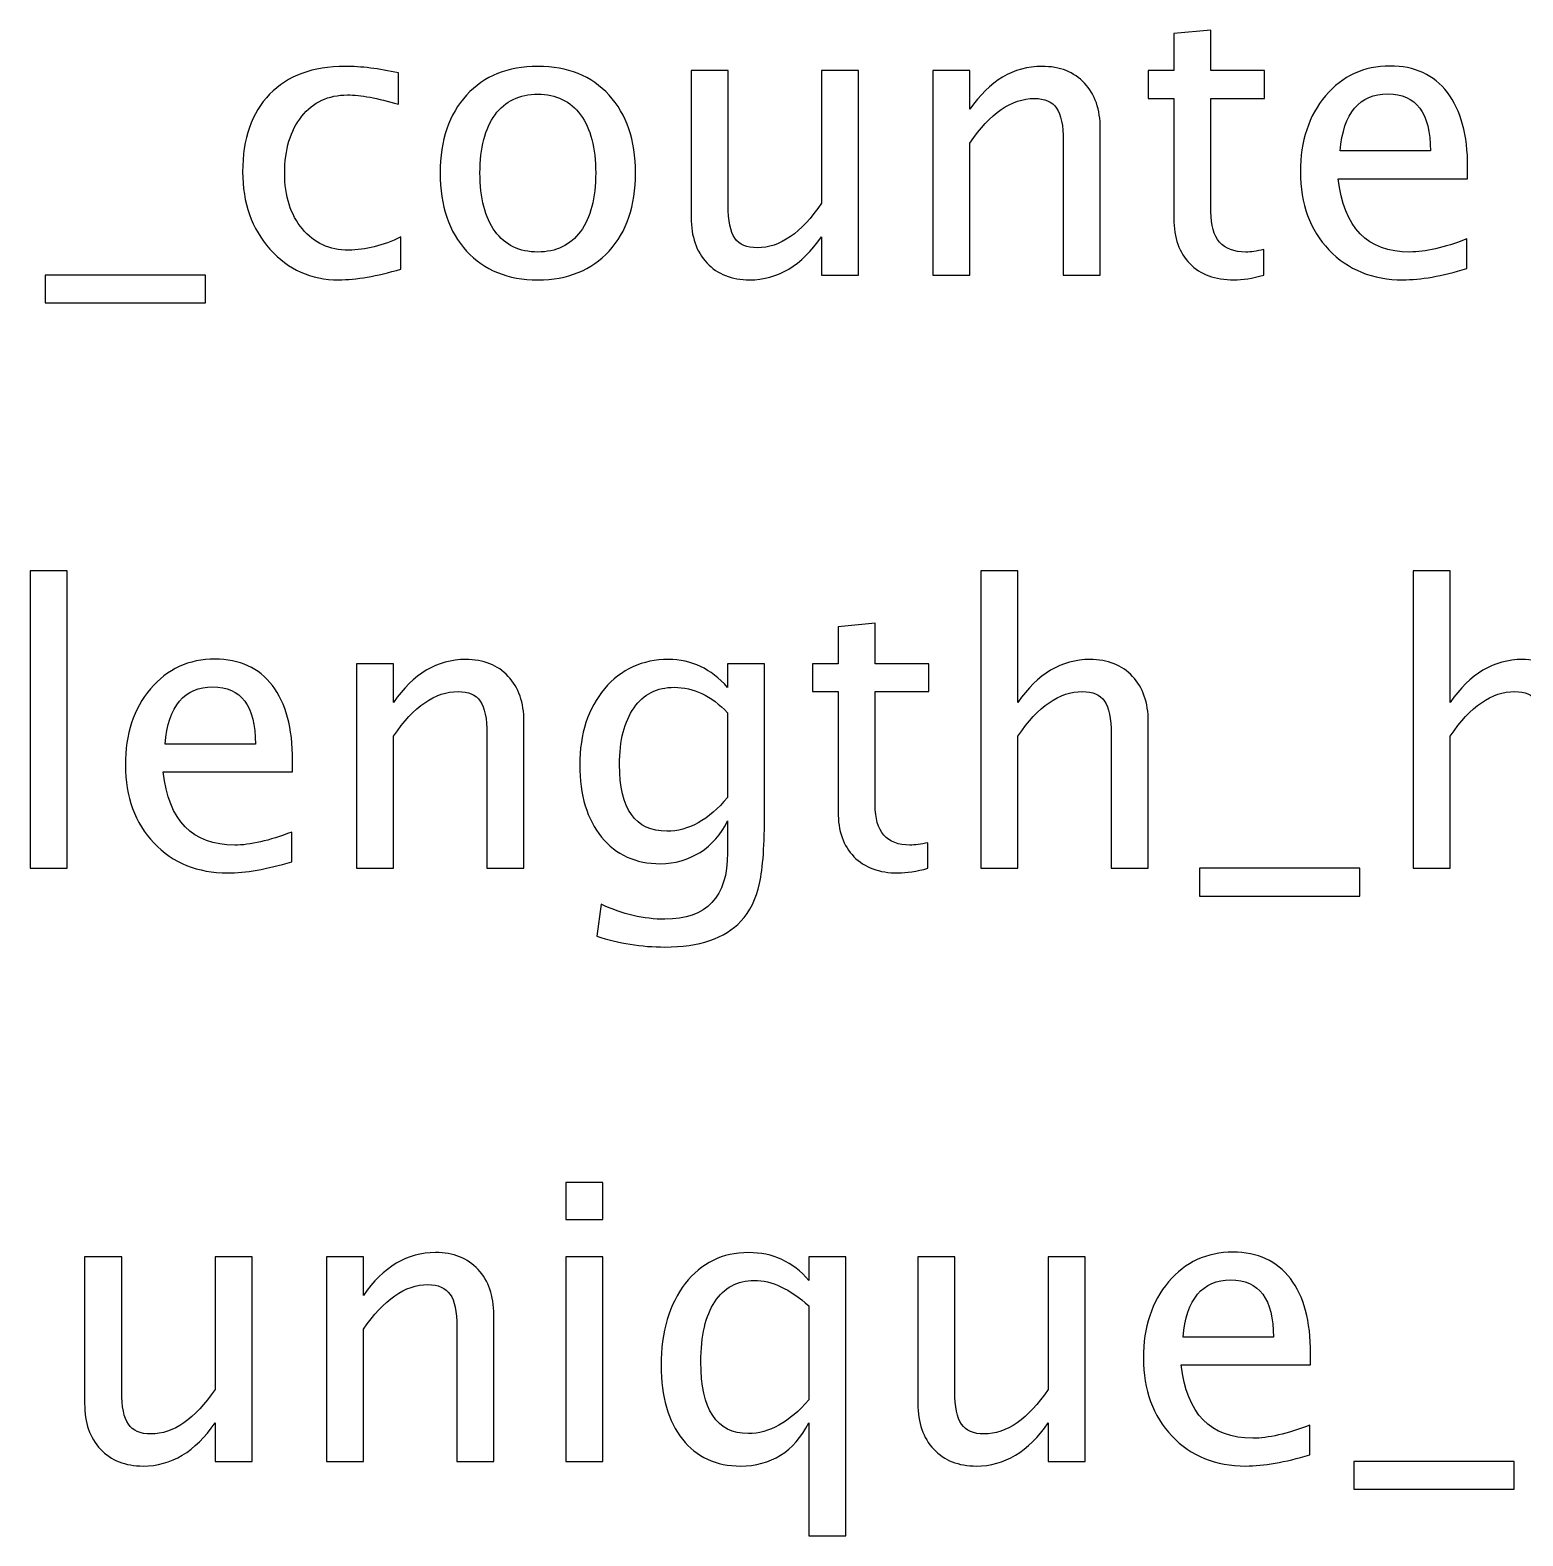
# Model space of a CAD drawing. Header units: centimetres. Extents: x -21.6 to 21.6, y -13.7 to 21.9.
# Drawn here: x 12.216 to 13.581, y 14.897 to 16.273 of the extents above; entities that cross this region are included whole.
import ezdxf

# ---------------------------------------------------------------- set-up
doc = ezdxf.new("R2010")
doc.units = ezdxf.units.CM
doc.header["$MEASUREMENT"] = 0
doc.layers.add('Layer 1', color=7, linetype='Continuous')

msp = doc.modelspace()

# ---------------------------------------------------------------- linework, layer by layer
at = {"layer": 'Layer 1'}
for points, knots in [([(13.34363, 16.04928), (13.33316, 16.0464), (13.32405, 16.04499), (13.31634, 16.04499), (13.31634, 16.04499), (13.29906, 16.04499), (13.28559, 16.04993), (13.27595, 16.0598), (13.27595, 16.0598), (13.26625, 16.06968), (13.26143, 16.08338), (13.26143, 16.10096), (13.26143, 16.10096), (13.26143, 16.10096), (13.26143, 16.21079), (13.26143, 16.21079), (13.26143, 16.21079), (13.26143, 16.21079), (13.23803, 16.21079), (13.23803, 16.21079), (13.23803, 16.21079), (13.23803, 16.21079), (13.23803, 16.23619), (13.23803, 16.23619), (13.23803, 16.23619), (13.23803, 16.23619), (13.26143, 16.23619), (13.26143, 16.23619), (13.26143, 16.23619), (13.26143, 16.23619), (13.26143, 16.27), (13.26143, 16.27), (13.26143, 16.27), (13.26143, 16.27), (13.29529, 16.27324), (13.29529, 16.27324), (13.29529, 16.27324), (13.29529, 16.27324), (13.29529, 16.23619), (13.29529, 16.23619), (13.29529, 16.23619), (13.29529, 16.23619), (13.34433, 16.23619), (13.34433, 16.23619), (13.34433, 16.23619), (13.34433, 16.23619), (13.34433, 16.21079), (13.34433, 16.21079), (13.34433, 16.21079), (13.34433, 16.21079), (13.29529, 16.21079), (13.29529, 16.21079), (13.29529, 16.21079), (13.29529, 16.21079), (13.29529, 16.10708), (13.29529, 16.10708), (13.29529, 16.10708), (13.29529, 16.08262), (13.30594, 16.07039), (13.32716, 16.07039), (13.32716, 16.07039), (13.33169, 16.07039), (13.33716, 16.07115), (13.34363, 16.07262), (13.34363, 16.07262), (13.34363, 16.07262), (13.34363, 16.04928), (13.34363, 16.04928)], [0, 0, 0, 0, 0.0555556, 0.0555556, 0.0555556, 0.0555556, 0.1111111, 0.1111111, 0.1111111, 0.1111111, 0.1666667, 0.1666667, 0.1666667, 0.1666667, 0.2222222, 0.2222222, 0.2222222, 0.2222222, 0.2777778, 0.2777778, 0.2777778, 0.2777778, 0.3333333, 0.3333333, 0.3333333, 0.3333333, 0.3888889, 0.3888889, 0.3888889, 0.3888889, 0.4444444, 0.4444444, 0.4444444, 0.4444444, 0.5, 0.5, 0.5, 0.5, 0.5555556, 0.5555556, 0.5555556, 0.5555556, 0.6111111, 0.6111111, 0.6111111, 0.6111111, 0.6666667, 0.6666667, 0.6666667, 0.6666667, 0.7222222, 0.7222222, 0.7222222, 0.7222222, 0.7777778, 0.7777778, 0.7777778, 0.7777778, 0.8333333, 0.8333333, 0.8333333, 0.8333333, 0.8888889, 0.8888889, 0.8888889, 0.8888889, 1, 1, 1, 1]), ([(12.55452, 16.05486), (12.53259, 16.04828), (12.51366, 16.04499), (12.49772, 16.04499), (12.49772, 16.04499), (12.47244, 16.04499), (12.45151, 16.05434), (12.43487, 16.07297), (12.43487, 16.07297), (12.41823, 16.09167), (12.40988, 16.11525), (12.40988, 16.14365), (12.40988, 16.14365), (12.40988, 16.17399), (12.41811, 16.19768), (12.43457, 16.21462), (12.43457, 16.21462), (12.45104, 16.23161), (12.47403, 16.24007), (12.50354, 16.24007), (12.50354, 16.24007), (12.51807, 16.24007), (12.53441, 16.23807), (12.5524, 16.23408), (12.5524, 16.23408), (12.5524, 16.23408), (12.5524, 16.2055), (12.5524, 16.2055), (12.5524, 16.2055), (12.53329, 16.21115), (12.51771, 16.21397), (12.50572, 16.21397), (12.50572, 16.21397), (12.48831, 16.21397), (12.47438, 16.20744), (12.46397, 16.19445), (12.46397, 16.19445), (12.45357, 16.18145), (12.44833, 16.16411), (12.44833, 16.14247), (12.44833, 16.14247), (12.44833, 16.12148), (12.45374, 16.10455), (12.4645, 16.09155), (12.4645, 16.09155), (12.47526, 16.07862), (12.48931, 16.07215), (12.50678, 16.07215), (12.50678, 16.07215), (12.52224, 16.07215), (12.53812, 16.07615), (12.55452, 16.08415), (12.55452, 16.08415), (12.55452, 16.08415), (12.55452, 16.05486), (12.55452, 16.05486)], [0, 0, 0, 0, 0.0666667, 0.0666667, 0.0666667, 0.0666667, 0.1333333, 0.1333333, 0.1333333, 0.1333333, 0.2, 0.2, 0.2, 0.2, 0.2666667, 0.2666667, 0.2666667, 0.2666667, 0.3333333, 0.3333333, 0.3333333, 0.3333333, 0.4, 0.4, 0.4, 0.4, 0.4666667, 0.4666667, 0.4666667, 0.4666667, 0.5333333, 0.5333333, 0.5333333, 0.5333333, 0.6, 0.6, 0.6, 0.6, 0.6666667, 0.6666667, 0.6666667, 0.6666667, 0.7333333, 0.7333333, 0.7333333, 0.7333333, 0.8, 0.8, 0.8, 0.8, 0.8666667, 0.8666667, 0.8666667, 0.8666667, 1, 1, 1, 1]), ([(12.67981, 16.04499), (12.65236, 16.04499), (12.6306, 16.05375), (12.61461, 16.07127), (12.61461, 16.07127), (12.59856, 16.08879), (12.59056, 16.1126), (12.59056, 16.14265), (12.59056, 16.14265), (12.59056, 16.17263), (12.59856, 16.19639), (12.61461, 16.21385), (12.61461, 16.21385), (12.6306, 16.23131), (12.65236, 16.24007), (12.67981, 16.24007), (12.67981, 16.24007), (12.70727, 16.24007), (12.72903, 16.23131), (12.74502, 16.21385), (12.74502, 16.21385), (12.76107, 16.19639), (12.76907, 16.17263), (12.76907, 16.14265), (12.76907, 16.14265), (12.76907, 16.1126), (12.76107, 16.08879), (12.74502, 16.07127), (12.74502, 16.07127), (12.72903, 16.05375), (12.70727, 16.04499), (12.67981, 16.04499)], [0, 0, 0, 0, 0.1111111, 0.1111111, 0.1111111, 0.1111111, 0.2222222, 0.2222222, 0.2222222, 0.2222222, 0.3333333, 0.3333333, 0.3333333, 0.3333333, 0.4444444, 0.4444444, 0.4444444, 0.4444444, 0.5555556, 0.5555556, 0.5555556, 0.5555556, 0.6666667, 0.6666667, 0.6666667, 0.6666667, 0.7777778, 0.7777778, 0.7777778, 0.7777778, 1, 1, 1, 1]), ([(12.93922, 16.04922), (12.93922, 16.04922), (12.93922, 16.08438), (12.93922, 16.08438), (12.93922, 16.08438), (12.92117, 16.0581), (12.89924, 16.04499), (12.87349, 16.04499), (12.87349, 16.04499), (12.85714, 16.04499), (12.84415, 16.0501), (12.8345, 16.06039), (12.8345, 16.06039), (12.8248, 16.07068), (12.81998, 16.0845), (12.81998, 16.10196), (12.81998, 16.10196), (12.81998, 16.10196), (12.81998, 16.23619), (12.81998, 16.23619), (12.81998, 16.23619), (12.81998, 16.23619), (12.85385, 16.23619), (12.85385, 16.23619), (12.85385, 16.23619), (12.85385, 16.23619), (12.85385, 16.11301), (12.85385, 16.11301), (12.85385, 16.11301), (12.85385, 16.09896), (12.8559, 16.08903), (12.85996, 16.08315), (12.85996, 16.08315), (12.86408, 16.07721), (12.8709, 16.07427), (12.88048, 16.07427), (12.88048, 16.07427), (12.90118, 16.07427), (12.92082, 16.08785), (12.93922, 16.11507), (12.93922, 16.11507), (12.93922, 16.11507), (12.93922, 16.23619), (12.93922, 16.23619), (12.93922, 16.23619), (12.93922, 16.23619), (12.97309, 16.23619), (12.97309, 16.23619), (12.97309, 16.23619), (12.97309, 16.23619), (12.97309, 16.04922), (12.97309, 16.04922), (12.97309, 16.04922), (12.97309, 16.04922), (12.93922, 16.04922), (12.93922, 16.04922)], [0, 0, 0, 0, 0.0666667, 0.0666667, 0.0666667, 0.0666667, 0.1333333, 0.1333333, 0.1333333, 0.1333333, 0.2, 0.2, 0.2, 0.2, 0.2666667, 0.2666667, 0.2666667, 0.2666667, 0.3333333, 0.3333333, 0.3333333, 0.3333333, 0.4, 0.4, 0.4, 0.4, 0.4666667, 0.4666667, 0.4666667, 0.4666667, 0.5333333, 0.5333333, 0.5333333, 0.5333333, 0.6, 0.6, 0.6, 0.6, 0.6666667, 0.6666667, 0.6666667, 0.6666667, 0.7333333, 0.7333333, 0.7333333, 0.7333333, 0.8, 0.8, 0.8, 0.8, 0.8666667, 0.8666667, 0.8666667, 0.8666667, 1, 1, 1, 1]), ([(13.04106, 16.04922), (13.04106, 16.04922), (13.04106, 16.23619), (13.04106, 16.23619), (13.04106, 16.23619), (13.04106, 16.23619), (13.07492, 16.23619), (13.07492, 16.23619), (13.07492, 16.23619), (13.07492, 16.23619), (13.07492, 16.20086), (13.07492, 16.20086), (13.07492, 16.20086), (13.09286, 16.22702), (13.11485, 16.24007), (13.14083, 16.24007), (13.14083, 16.24007), (13.15718, 16.24007), (13.17017, 16.23496), (13.17976, 16.22467), (13.17976, 16.22467), (13.18934, 16.21444), (13.19416, 16.20062), (13.19416, 16.18334), (13.19416, 16.18334), (13.19416, 16.18334), (13.19416, 16.04922), (13.19416, 16.04922), (13.19416, 16.04922), (13.19416, 16.04922), (13.1603, 16.04922), (13.1603, 16.04922), (13.1603, 16.04922), (13.1603, 16.04922), (13.1603, 16.17228), (13.1603, 16.17228), (13.1603, 16.17228), (13.1603, 16.18616), (13.15824, 16.19604), (13.15418, 16.20191), (13.15418, 16.20191), (13.15007, 16.20785), (13.1433, 16.21079), (13.13384, 16.21079), (13.13384, 16.21079), (13.11302, 16.21079), (13.09339, 16.19721), (13.07492, 16.17005), (13.07492, 16.17005), (13.07492, 16.17005), (13.07492, 16.04922), (13.07492, 16.04922), (13.07492, 16.04922), (13.07492, 16.04922), (13.04106, 16.04922), (13.04106, 16.04922)], [0, 0, 0, 0, 0.0666667, 0.0666667, 0.0666667, 0.0666667, 0.1333333, 0.1333333, 0.1333333, 0.1333333, 0.2, 0.2, 0.2, 0.2, 0.2666667, 0.2666667, 0.2666667, 0.2666667, 0.3333333, 0.3333333, 0.3333333, 0.3333333, 0.4, 0.4, 0.4, 0.4, 0.4666667, 0.4666667, 0.4666667, 0.4666667, 0.5333333, 0.5333333, 0.5333333, 0.5333333, 0.6, 0.6, 0.6, 0.6, 0.6666667, 0.6666667, 0.6666667, 0.6666667, 0.7333333, 0.7333333, 0.7333333, 0.7333333, 0.8, 0.8, 0.8, 0.8, 0.8666667, 0.8666667, 0.8666667, 0.8666667, 1, 1, 1, 1]), ([(13.52919, 16.05522), (13.50643, 16.0484), (13.48697, 16.04499), (13.47074, 16.04499), (13.47074, 16.04499), (13.44305, 16.04499), (13.42053, 16.05416), (13.40319, 16.07244), (13.40319, 16.07244), (13.38584, 16.09073), (13.37714, 16.11443), (13.37714, 16.14359), (13.37714, 16.14359), (13.37714, 16.17187), (13.38478, 16.19509), (13.40013, 16.21326), (13.40013, 16.21326), (13.41548, 16.23137), (13.43511, 16.24043), (13.45904, 16.24043), (13.45904, 16.24043), (13.48168, 16.24043), (13.4992, 16.23237), (13.51155, 16.21626), (13.51155, 16.21626), (13.5239, 16.20015), (13.53007, 16.17734), (13.53007, 16.14776), (13.53007, 16.14776), (13.53007, 16.14776), (13.52989, 16.13742), (13.52989, 16.13742), (13.52989, 16.13742), (13.52989, 16.13742), (13.41171, 16.13742), (13.41171, 16.13742), (13.41171, 16.13742), (13.41665, 16.09273), (13.43847, 16.07039), (13.47709, 16.07039), (13.47709, 16.07039), (13.49126, 16.07039), (13.50861, 16.07438), (13.52919, 16.08238), (13.52919, 16.08238), (13.52919, 16.08238), (13.52919, 16.05522), (13.52919, 16.05522)], [0, 0, 0, 0, 0.0769231, 0.0769231, 0.0769231, 0.0769231, 0.1538462, 0.1538462, 0.1538462, 0.1538462, 0.2307692, 0.2307692, 0.2307692, 0.2307692, 0.3076923, 0.3076923, 0.3076923, 0.3076923, 0.3846154, 0.3846154, 0.3846154, 0.3846154, 0.4615385, 0.4615385, 0.4615385, 0.4615385, 0.5384615, 0.5384615, 0.5384615, 0.5384615, 0.6153846, 0.6153846, 0.6153846, 0.6153846, 0.6923077, 0.6923077, 0.6923077, 0.6923077, 0.7692308, 0.7692308, 0.7692308, 0.7692308, 0.8461538, 0.8461538, 0.8461538, 0.8461538, 1, 1, 1, 1]), ([(12.67975, 16.07039), (12.69651, 16.07039), (12.70956, 16.07668), (12.71885, 16.08932), (12.71885, 16.08932), (12.72809, 16.1019), (12.73273, 16.11972), (12.73273, 16.14265), (12.73273, 16.14265), (12.73273, 16.16552), (12.72809, 16.18328), (12.71885, 16.19586), (12.71885, 16.19586), (12.70956, 16.20838), (12.69651, 16.21467), (12.67975, 16.21467), (12.67975, 16.21467), (12.66294, 16.21467), (12.64989, 16.20838), (12.64071, 16.19586), (12.64071, 16.19586), (12.63148, 16.18328), (12.6269, 16.16552), (12.6269, 16.14265), (12.6269, 16.14265), (12.6269, 16.11972), (12.63148, 16.1019), (12.64071, 16.08932), (12.64071, 16.08932), (12.64989, 16.07668), (12.66294, 16.07039), (12.67975, 16.07039)], [0, 0, 0, 0, 0.1111111, 0.1111111, 0.1111111, 0.1111111, 0.2222222, 0.2222222, 0.2222222, 0.2222222, 0.3333333, 0.3333333, 0.3333333, 0.3333333, 0.4444444, 0.4444444, 0.4444444, 0.4444444, 0.5555556, 0.5555556, 0.5555556, 0.5555556, 0.6666667, 0.6666667, 0.6666667, 0.6666667, 0.7777778, 0.7777778, 0.7777778, 0.7777778, 1, 1, 1, 1]), ([(13.41348, 16.16282), (13.41348, 16.16282), (13.49603, 16.16282), (13.49603, 16.16282), (13.49603, 16.16282), (13.49603, 16.19762), (13.48303, 16.21503), (13.4571, 16.21503), (13.4571, 16.21503), (13.431, 16.21503), (13.41648, 16.19762), (13.41348, 16.16282)], [0, 0, 0, 0, 0.25, 0.25, 0.25, 0.25, 0.5, 0.5, 0.5, 0.5, 1, 1, 1, 1]), ([(12.22926, 16.02382), (12.22926, 16.02382), (12.22926, 16.04922), (12.22926, 16.04922), (12.22926, 16.04922), (12.22926, 16.04922), (12.37601, 16.04922), (12.37601, 16.04922), (12.37601, 16.04922), (12.37601, 16.04922), (12.37601, 16.02382), (12.37601, 16.02382), (12.37601, 16.02382), (12.37601, 16.02382), (12.22926, 16.02382), (12.22926, 16.02382)], [0, 0, 0, 0, 0.2, 0.2, 0.2, 0.2, 0.4, 0.4, 0.4, 0.4, 0.6, 0.6, 0.6, 0.6, 1, 1, 1, 1]), ([(12.21554, 15.50712), (12.21554, 15.50712), (12.21554, 15.77911), (12.21554, 15.77911), (12.21554, 15.77911), (12.21554, 15.77911), (12.2494, 15.77911), (12.2494, 15.77911), (12.2494, 15.77911), (12.2494, 15.77911), (12.2494, 15.50712), (12.2494, 15.50712), (12.2494, 15.50712), (12.2494, 15.50712), (12.21554, 15.50712), (12.21554, 15.50712)], [0, 0, 0, 0, 0.2, 0.2, 0.2, 0.2, 0.4, 0.4, 0.4, 0.4, 0.6, 0.6, 0.6, 0.6, 1, 1, 1, 1]), ([(13.08491, 15.50712), (13.08491, 15.50712), (13.08491, 15.77911), (13.08491, 15.77911), (13.08491, 15.77911), (13.08491, 15.77911), (13.11877, 15.77911), (13.11877, 15.77911), (13.11877, 15.77911), (13.11877, 15.77911), (13.11877, 15.65876), (13.11877, 15.65876), (13.11877, 15.65876), (13.13671, 15.68492), (13.1587, 15.69797), (13.18468, 15.69797), (13.18468, 15.69797), (13.20103, 15.69797), (13.21402, 15.69286), (13.22361, 15.68257), (13.22361, 15.68257), (13.23319, 15.67234), (13.23801, 15.65852), (13.23801, 15.64124), (13.23801, 15.64124), (13.23801, 15.64124), (13.23801, 15.50712), (13.23801, 15.50712), (13.23801, 15.50712), (13.23801, 15.50712), (13.20415, 15.50712), (13.20415, 15.50712), (13.20415, 15.50712), (13.20415, 15.50712), (13.20415, 15.63018), (13.20415, 15.63018), (13.20415, 15.63018), (13.20415, 15.64406), (13.20209, 15.65394), (13.19803, 15.65981), (13.19803, 15.65981), (13.19392, 15.66575), (13.18715, 15.66869), (13.17769, 15.66869), (13.17769, 15.66869), (13.15687, 15.66869), (13.13724, 15.65511), (13.11877, 15.62795), (13.11877, 15.62795), (13.11877, 15.62795), (13.11877, 15.50712), (13.11877, 15.50712), (13.11877, 15.50712), (13.11877, 15.50712), (13.08491, 15.50712), (13.08491, 15.50712)], [0, 0, 0, 0, 0.0666667, 0.0666667, 0.0666667, 0.0666667, 0.1333333, 0.1333333, 0.1333333, 0.1333333, 0.2, 0.2, 0.2, 0.2, 0.2666667, 0.2666667, 0.2666667, 0.2666667, 0.3333333, 0.3333333, 0.3333333, 0.3333333, 0.4, 0.4, 0.4, 0.4, 0.4666667, 0.4666667, 0.4666667, 0.4666667, 0.5333333, 0.5333333, 0.5333333, 0.5333333, 0.6, 0.6, 0.6, 0.6, 0.6666667, 0.6666667, 0.6666667, 0.6666667, 0.7333333, 0.7333333, 0.7333333, 0.7333333, 0.8, 0.8, 0.8, 0.8, 0.8666667, 0.8666667, 0.8666667, 0.8666667, 1, 1, 1, 1]), ([(13.48026, 15.50712), (13.48026, 15.50712), (13.48026, 15.77911), (13.48026, 15.77911), (13.48026, 15.77911), (13.48026, 15.77911), (13.51412, 15.77911), (13.51412, 15.77911), (13.51412, 15.77911), (13.51412, 15.77911), (13.51412, 15.65876), (13.51412, 15.65876), (13.51412, 15.65876), (13.53206, 15.68492), (13.55405, 15.69797), (13.58003, 15.69797), (13.58003, 15.69797), (13.59638, 15.69797), (13.60937, 15.69286), (13.61896, 15.68257), (13.61896, 15.68257), (13.62854, 15.67234), (13.63336, 15.65852), (13.63336, 15.64124), (13.63336, 15.64124), (13.63336, 15.64124), (13.63336, 15.50712), (13.63336, 15.50712), (13.63336, 15.50712), (13.63336, 15.50712), (13.5995, 15.50712), (13.5995, 15.50712), (13.5995, 15.50712), (13.5995, 15.50712), (13.5995, 15.63018), (13.5995, 15.63018), (13.5995, 15.63018), (13.5995, 15.64406), (13.59744, 15.65394), (13.59338, 15.65981), (13.59338, 15.65981), (13.58927, 15.66575), (13.5825, 15.66869), (13.57304, 15.66869), (13.57304, 15.66869), (13.55222, 15.66869), (13.53259, 15.65511), (13.51412, 15.62795), (13.51412, 15.62795), (13.51412, 15.62795), (13.51412, 15.50712), (13.51412, 15.50712), (13.51412, 15.50712), (13.51412, 15.50712), (13.48026, 15.50712), (13.48026, 15.50712)], [0, 0, 0, 0, 0.0666667, 0.0666667, 0.0666667, 0.0666667, 0.1333333, 0.1333333, 0.1333333, 0.1333333, 0.2, 0.2, 0.2, 0.2, 0.2666667, 0.2666667, 0.2666667, 0.2666667, 0.3333333, 0.3333333, 0.3333333, 0.3333333, 0.4, 0.4, 0.4, 0.4, 0.4666667, 0.4666667, 0.4666667, 0.4666667, 0.5333333, 0.5333333, 0.5333333, 0.5333333, 0.6, 0.6, 0.6, 0.6, 0.6666667, 0.6666667, 0.6666667, 0.6666667, 0.7333333, 0.7333333, 0.7333333, 0.7333333, 0.8, 0.8, 0.8, 0.8, 0.8666667, 0.8666667, 0.8666667, 0.8666667, 1, 1, 1, 1]), ([(13.03658, 15.50718), (13.02611, 15.5043), (13.017, 15.50289), (13.00929, 15.50289), (13.00929, 15.50289), (12.99201, 15.50289), (12.97854, 15.50783), (12.9689, 15.5177), (12.9689, 15.5177), (12.9592, 15.52758), (12.95438, 15.54128), (12.95438, 15.55886), (12.95438, 15.55886), (12.95438, 15.55886), (12.95438, 15.66869), (12.95438, 15.66869), (12.95438, 15.66869), (12.95438, 15.66869), (12.93098, 15.66869), (12.93098, 15.66869), (12.93098, 15.66869), (12.93098, 15.66869), (12.93098, 15.69409), (12.93098, 15.69409), (12.93098, 15.69409), (12.93098, 15.69409), (12.95438, 15.69409), (12.95438, 15.69409), (12.95438, 15.69409), (12.95438, 15.69409), (12.95438, 15.7279), (12.95438, 15.7279), (12.95438, 15.7279), (12.95438, 15.7279), (12.98824, 15.73114), (12.98824, 15.73114), (12.98824, 15.73114), (12.98824, 15.73114), (12.98824, 15.69409), (12.98824, 15.69409), (12.98824, 15.69409), (12.98824, 15.69409), (13.03728, 15.69409), (13.03728, 15.69409), (13.03728, 15.69409), (13.03728, 15.69409), (13.03728, 15.66869), (13.03728, 15.66869), (13.03728, 15.66869), (13.03728, 15.66869), (12.98824, 15.66869), (12.98824, 15.66869), (12.98824, 15.66869), (12.98824, 15.66869), (12.98824, 15.56498), (12.98824, 15.56498), (12.98824, 15.56498), (12.98824, 15.54052), (12.99889, 15.52829), (13.02011, 15.52829), (13.02011, 15.52829), (13.02464, 15.52829), (13.03011, 15.52905), (13.03658, 15.53052), (13.03658, 15.53052), (13.03658, 15.53052), (13.03658, 15.50718), (13.03658, 15.50718)], [0, 0, 0, 0, 0.0555556, 0.0555556, 0.0555556, 0.0555556, 0.1111111, 0.1111111, 0.1111111, 0.1111111, 0.1666667, 0.1666667, 0.1666667, 0.1666667, 0.2222222, 0.2222222, 0.2222222, 0.2222222, 0.2777778, 0.2777778, 0.2777778, 0.2777778, 0.3333333, 0.3333333, 0.3333333, 0.3333333, 0.3888889, 0.3888889, 0.3888889, 0.3888889, 0.4444444, 0.4444444, 0.4444444, 0.4444444, 0.5, 0.5, 0.5, 0.5, 0.5555556, 0.5555556, 0.5555556, 0.5555556, 0.6111111, 0.6111111, 0.6111111, 0.6111111, 0.6666667, 0.6666667, 0.6666667, 0.6666667, 0.7222222, 0.7222222, 0.7222222, 0.7222222, 0.7777778, 0.7777778, 0.7777778, 0.7777778, 0.8333333, 0.8333333, 0.8333333, 0.8333333, 0.8888889, 0.8888889, 0.8888889, 0.8888889, 1, 1, 1, 1]), ([(12.45472, 15.51312), (12.43196, 15.5063), (12.4125, 15.50289), (12.39627, 15.50289), (12.39627, 15.50289), (12.36858, 15.50289), (12.34606, 15.51206), (12.32872, 15.53034), (12.32872, 15.53034), (12.31137, 15.54863), (12.30267, 15.57233), (12.30267, 15.60149), (12.30267, 15.60149), (12.30267, 15.62977), (12.31031, 15.65299), (12.32566, 15.67116), (12.32566, 15.67116), (12.34101, 15.68927), (12.36064, 15.69833), (12.38457, 15.69833), (12.38457, 15.69833), (12.40721, 15.69833), (12.42473, 15.69027), (12.43708, 15.67416), (12.43708, 15.67416), (12.44943, 15.65805), (12.4556, 15.63524), (12.4556, 15.60566), (12.4556, 15.60566), (12.4556, 15.60566), (12.45542, 15.59532), (12.45542, 15.59532), (12.45542, 15.59532), (12.45542, 15.59532), (12.33724, 15.59532), (12.33724, 15.59532), (12.33724, 15.59532), (12.34218, 15.55063), (12.364, 15.52829), (12.40262, 15.52829), (12.40262, 15.52829), (12.41679, 15.52829), (12.43414, 15.53228), (12.45472, 15.54028), (12.45472, 15.54028), (12.45472, 15.54028), (12.45472, 15.51312), (12.45472, 15.51312)], [0, 0, 0, 0, 0.0769231, 0.0769231, 0.0769231, 0.0769231, 0.1538462, 0.1538462, 0.1538462, 0.1538462, 0.2307692, 0.2307692, 0.2307692, 0.2307692, 0.3076923, 0.3076923, 0.3076923, 0.3076923, 0.3846154, 0.3846154, 0.3846154, 0.3846154, 0.4615385, 0.4615385, 0.4615385, 0.4615385, 0.5384615, 0.5384615, 0.5384615, 0.5384615, 0.6153846, 0.6153846, 0.6153846, 0.6153846, 0.6923077, 0.6923077, 0.6923077, 0.6923077, 0.7692308, 0.7692308, 0.7692308, 0.7692308, 0.8461538, 0.8461538, 0.8461538, 0.8461538, 1, 1, 1, 1]), ([(12.51405, 15.50712), (12.51405, 15.50712), (12.51405, 15.69409), (12.51405, 15.69409), (12.51405, 15.69409), (12.51405, 15.69409), (12.54791, 15.69409), (12.54791, 15.69409), (12.54791, 15.69409), (12.54791, 15.69409), (12.54791, 15.65876), (12.54791, 15.65876), (12.54791, 15.65876), (12.56585, 15.68492), (12.58784, 15.69797), (12.61382, 15.69797), (12.61382, 15.69797), (12.63017, 15.69797), (12.64316, 15.69286), (12.65275, 15.68257), (12.65275, 15.68257), (12.66233, 15.67234), (12.66715, 15.65852), (12.66715, 15.64124), (12.66715, 15.64124), (12.66715, 15.64124), (12.66715, 15.50712), (12.66715, 15.50712), (12.66715, 15.50712), (12.66715, 15.50712), (12.63329, 15.50712), (12.63329, 15.50712), (12.63329, 15.50712), (12.63329, 15.50712), (12.63329, 15.63018), (12.63329, 15.63018), (12.63329, 15.63018), (12.63329, 15.64406), (12.63123, 15.65394), (12.62717, 15.65981), (12.62717, 15.65981), (12.62306, 15.66575), (12.61629, 15.66869), (12.60683, 15.66869), (12.60683, 15.66869), (12.58601, 15.66869), (12.56638, 15.65511), (12.54791, 15.62795), (12.54791, 15.62795), (12.54791, 15.62795), (12.54791, 15.50712), (12.54791, 15.50712), (12.54791, 15.50712), (12.54791, 15.50712), (12.51405, 15.50712), (12.51405, 15.50712)], [0, 0, 0, 0, 0.0666667, 0.0666667, 0.0666667, 0.0666667, 0.1333333, 0.1333333, 0.1333333, 0.1333333, 0.2, 0.2, 0.2, 0.2, 0.2666667, 0.2666667, 0.2666667, 0.2666667, 0.3333333, 0.3333333, 0.3333333, 0.3333333, 0.4, 0.4, 0.4, 0.4, 0.4666667, 0.4666667, 0.4666667, 0.4666667, 0.5333333, 0.5333333, 0.5333333, 0.5333333, 0.6, 0.6, 0.6, 0.6, 0.6666667, 0.6666667, 0.6666667, 0.6666667, 0.7333333, 0.7333333, 0.7333333, 0.7333333, 0.8, 0.8, 0.8, 0.8, 0.8666667, 0.8666667, 0.8666667, 0.8666667, 1, 1, 1, 1]), ([(12.73371, 15.44503), (12.73371, 15.44503), (12.73771, 15.47431), (12.73771, 15.47431), (12.73771, 15.47431), (12.75735, 15.46514), (12.77681, 15.46055), (12.79604, 15.46055), (12.79604, 15.46055), (12.8342, 15.46055), (12.8533, 15.48078), (12.8533, 15.52117), (12.8533, 15.52117), (12.8533, 15.52117), (12.8533, 15.55057), (12.8533, 15.55057), (12.8533, 15.55057), (12.84743, 15.53816), (12.83908, 15.52858), (12.8282, 15.5217), (12.8282, 15.5217), (12.81732, 15.51482), (12.80521, 15.51135), (12.79186, 15.51135), (12.79186, 15.51135), (12.76923, 15.51135), (12.75129, 15.51947), (12.73806, 15.5357), (12.73806, 15.5357), (12.72483, 15.55192), (12.71819, 15.57391), (12.71819, 15.60167), (12.71819, 15.60167), (12.71819, 15.63006), (12.72572, 15.65323), (12.74077, 15.67116), (12.74077, 15.67116), (12.75588, 15.68904), (12.77534, 15.69797), (12.79927, 15.69797), (12.79927, 15.69797), (12.8202, 15.69797), (12.83825, 15.68951), (12.8533, 15.67252), (12.8533, 15.67252), (12.8533, 15.67252), (12.8533, 15.69409), (12.8533, 15.69409), (12.8533, 15.69409), (12.8533, 15.69409), (12.88717, 15.69409), (12.88717, 15.69409), (12.88717, 15.69409), (12.88717, 15.69409), (12.88717, 15.55816), (12.88717, 15.55816), (12.88717, 15.55816), (12.88717, 15.52893), (12.88564, 15.5073), (12.88259, 15.49324), (12.88259, 15.49324), (12.87959, 15.47919), (12.87382, 15.46767), (12.86548, 15.45873), (12.86548, 15.45873), (12.85066, 15.44303), (12.82749, 15.43515), (12.79604, 15.43515), (12.79604, 15.43515), (12.77446, 15.43515), (12.7537, 15.43845), (12.73371, 15.44503)], [0, 0, 0, 0, 0.0526316, 0.0526316, 0.0526316, 0.0526316, 0.1052632, 0.1052632, 0.1052632, 0.1052632, 0.1578947, 0.1578947, 0.1578947, 0.1578947, 0.2105263, 0.2105263, 0.2105263, 0.2105263, 0.2631579, 0.2631579, 0.2631579, 0.2631579, 0.3157895, 0.3157895, 0.3157895, 0.3157895, 0.3684211, 0.3684211, 0.3684211, 0.3684211, 0.4210526, 0.4210526, 0.4210526, 0.4210526, 0.4736842, 0.4736842, 0.4736842, 0.4736842, 0.5263158, 0.5263158, 0.5263158, 0.5263158, 0.5789474, 0.5789474, 0.5789474, 0.5789474, 0.6315789, 0.6315789, 0.6315789, 0.6315789, 0.6842105, 0.6842105, 0.6842105, 0.6842105, 0.7368421, 0.7368421, 0.7368421, 0.7368421, 0.7894737, 0.7894737, 0.7894737, 0.7894737, 0.8421053, 0.8421053, 0.8421053, 0.8421053, 0.8947368, 0.8947368, 0.8947368, 0.8947368, 1, 1, 1, 1]), ([(12.33901, 15.62072), (12.33901, 15.62072), (12.42156, 15.62072), (12.42156, 15.62072), (12.42156, 15.62072), (12.42156, 15.65552), (12.40856, 15.67293), (12.38263, 15.67293), (12.38263, 15.67293), (12.35653, 15.67293), (12.34201, 15.65552), (12.33901, 15.62072)], [0, 0, 0, 0, 0.25, 0.25, 0.25, 0.25, 0.5, 0.5, 0.5, 0.5, 1, 1, 1, 1]), ([(12.8533, 15.5718), (12.8533, 15.5718), (12.8533, 15.64935), (12.8533, 15.64935), (12.8533, 15.64935), (12.83837, 15.66481), (12.82208, 15.67257), (12.8045, 15.67257), (12.8045, 15.67257), (12.78886, 15.67257), (12.77663, 15.66634), (12.76781, 15.65382), (12.76781, 15.65382), (12.75894, 15.64135), (12.75453, 15.62401), (12.75453, 15.6019), (12.75453, 15.6019), (12.75453, 15.56127), (12.76893, 15.54099), (12.7978, 15.54099), (12.7978, 15.54099), (12.81744, 15.54099), (12.83596, 15.55128), (12.8533, 15.5718)], [0, 0, 0, 0, 0.1428571, 0.1428571, 0.1428571, 0.1428571, 0.2857143, 0.2857143, 0.2857143, 0.2857143, 0.4285714, 0.4285714, 0.4285714, 0.4285714, 0.5714286, 0.5714286, 0.5714286, 0.5714286, 0.7142857, 0.7142857, 0.7142857, 0.7142857, 1, 1, 1, 1]), ([(13.28482, 15.48172), (13.28482, 15.48172), (13.28482, 15.50712), (13.28482, 15.50712), (13.28482, 15.50712), (13.28482, 15.50712), (13.43157, 15.50712), (13.43157, 15.50712), (13.43157, 15.50712), (13.43157, 15.50712), (13.43157, 15.48172), (13.43157, 15.48172), (13.43157, 15.48172), (13.43157, 15.48172), (13.28482, 15.48172), (13.28482, 15.48172)], [0, 0, 0, 0, 0.2, 0.2, 0.2, 0.2, 0.4, 0.4, 0.4, 0.4, 0.6, 0.6, 0.6, 0.6, 1, 1, 1, 1]), ([(12.70544, 15.18621), (12.70544, 15.18621), (12.70544, 15.22008), (12.70544, 15.22008), (12.70544, 15.22008), (12.70544, 15.22008), (12.7393, 15.22008), (12.7393, 15.22008), (12.7393, 15.22008), (12.7393, 15.22008), (12.7393, 15.18621), (12.7393, 15.18621), (12.7393, 15.18621), (12.7393, 15.18621), (12.70544, 15.18621), (12.70544, 15.18621)], [0, 0, 0, 0, 0.2, 0.2, 0.2, 0.2, 0.4, 0.4, 0.4, 0.4, 0.6, 0.6, 0.6, 0.6, 1, 1, 1, 1]), ([(12.48648, 14.96502), (12.48648, 14.96502), (12.48648, 15.15199), (12.48648, 15.15199), (12.48648, 15.15199), (12.48648, 15.15199), (12.52034, 15.15199), (12.52034, 15.15199), (12.52034, 15.15199), (12.52034, 15.15199), (12.52034, 15.11666), (12.52034, 15.11666), (12.52034, 15.11666), (12.53828, 15.14282), (12.56027, 15.15587), (12.58625, 15.15587), (12.58625, 15.15587), (12.6026, 15.15587), (12.61559, 15.15076), (12.62518, 15.14047), (12.62518, 15.14047), (12.63476, 15.13024), (12.63958, 15.11642), (12.63958, 15.09914), (12.63958, 15.09914), (12.63958, 15.09914), (12.63958, 14.96502), (12.63958, 14.96502), (12.63958, 14.96502), (12.63958, 14.96502), (12.60572, 14.96502), (12.60572, 14.96502), (12.60572, 14.96502), (12.60572, 14.96502), (12.60572, 15.08808), (12.60572, 15.08808), (12.60572, 15.08808), (12.60572, 15.10196), (12.60366, 15.11184), (12.5996, 15.11771), (12.5996, 15.11771), (12.59549, 15.12365), (12.58872, 15.12659), (12.57926, 15.12659), (12.57926, 15.12659), (12.55844, 15.12659), (12.53881, 15.11301), (12.52034, 15.08585), (12.52034, 15.08585), (12.52034, 15.08585), (12.52034, 14.96502), (12.52034, 14.96502), (12.52034, 14.96502), (12.52034, 14.96502), (12.48648, 14.96502), (12.48648, 14.96502)], [0, 0, 0, 0, 0.0666667, 0.0666667, 0.0666667, 0.0666667, 0.1333333, 0.1333333, 0.1333333, 0.1333333, 0.2, 0.2, 0.2, 0.2, 0.2666667, 0.2666667, 0.2666667, 0.2666667, 0.3333333, 0.3333333, 0.3333333, 0.3333333, 0.4, 0.4, 0.4, 0.4, 0.4666667, 0.4666667, 0.4666667, 0.4666667, 0.5333333, 0.5333333, 0.5333333, 0.5333333, 0.6, 0.6, 0.6, 0.6, 0.6666667, 0.6666667, 0.6666667, 0.6666667, 0.7333333, 0.7333333, 0.7333333, 0.7333333, 0.8, 0.8, 0.8, 0.8, 0.8666667, 0.8666667, 0.8666667, 0.8666667, 1, 1, 1, 1]), ([(12.92768, 14.89693), (12.92768, 14.89693), (12.92768, 15.00012), (12.92768, 15.00012), (12.92768, 15.00012), (12.91387, 14.9739), (12.89305, 14.96079), (12.86524, 14.96079), (12.86524, 14.96079), (12.84266, 14.96079), (12.82491, 14.96896), (12.81197, 14.98536), (12.81197, 14.98536), (12.79904, 15.00177), (12.79257, 15.02417), (12.79257, 15.05257), (12.79257, 15.05257), (12.79257, 15.08361), (12.79992, 15.1086), (12.81456, 15.12753), (12.81456, 15.12753), (12.82926, 15.14641), (12.84854, 15.15587), (12.87247, 15.15587), (12.87247, 15.15587), (12.89464, 15.15587), (12.9131, 15.14741), (12.92768, 15.13042), (12.92768, 15.13042), (12.92768, 15.13042), (12.92768, 15.15199), (12.92768, 15.15199), (12.92768, 15.15199), (12.92768, 15.15199), (12.96155, 15.15199), (12.96155, 15.15199), (12.96155, 15.15199), (12.96155, 15.15199), (12.96155, 14.89693), (12.96155, 14.89693), (12.96155, 14.89693), (12.96155, 14.89693), (12.92768, 14.89693), (12.92768, 14.89693)], [0, 0, 0, 0, 0.0833333, 0.0833333, 0.0833333, 0.0833333, 0.1666667, 0.1666667, 0.1666667, 0.1666667, 0.25, 0.25, 0.25, 0.25, 0.3333333, 0.3333333, 0.3333333, 0.3333333, 0.4166667, 0.4166667, 0.4166667, 0.4166667, 0.5, 0.5, 0.5, 0.5, 0.5833333, 0.5833333, 0.5833333, 0.5833333, 0.6666667, 0.6666667, 0.6666667, 0.6666667, 0.75, 0.75, 0.75, 0.75, 0.8333333, 0.8333333, 0.8333333, 0.8333333, 1, 1, 1, 1]), ([(13.3856, 14.97102), (13.36284, 14.9642), (13.34338, 14.96079), (13.32715, 14.96079), (13.32715, 14.96079), (13.29946, 14.96079), (13.27694, 14.96996), (13.2596, 14.98824), (13.2596, 14.98824), (13.24225, 15.00653), (13.23355, 15.03023), (13.23355, 15.05939), (13.23355, 15.05939), (13.23355, 15.08767), (13.24119, 15.11089), (13.25654, 15.12906), (13.25654, 15.12906), (13.27189, 15.14717), (13.29152, 15.15623), (13.31545, 15.15623), (13.31545, 15.15623), (13.33809, 15.15623), (13.35561, 15.14817), (13.36796, 15.13206), (13.36796, 15.13206), (13.38031, 15.11595), (13.38648, 15.09314), (13.38648, 15.06356), (13.38648, 15.06356), (13.38648, 15.06356), (13.3863, 15.05322), (13.3863, 15.05322), (13.3863, 15.05322), (13.3863, 15.05322), (13.26812, 15.05322), (13.26812, 15.05322), (13.26812, 15.05322), (13.27306, 15.00853), (13.29488, 14.98619), (13.3335, 14.98619), (13.3335, 14.98619), (13.34767, 14.98619), (13.36502, 14.99018), (13.3856, 14.99818), (13.3856, 14.99818), (13.3856, 14.99818), (13.3856, 14.97102), (13.3856, 14.97102)], [0, 0, 0, 0, 0.0769231, 0.0769231, 0.0769231, 0.0769231, 0.1538462, 0.1538462, 0.1538462, 0.1538462, 0.2307692, 0.2307692, 0.2307692, 0.2307692, 0.3076923, 0.3076923, 0.3076923, 0.3076923, 0.3846154, 0.3846154, 0.3846154, 0.3846154, 0.4615385, 0.4615385, 0.4615385, 0.4615385, 0.5384615, 0.5384615, 0.5384615, 0.5384615, 0.6153846, 0.6153846, 0.6153846, 0.6153846, 0.6923077, 0.6923077, 0.6923077, 0.6923077, 0.7692308, 0.7692308, 0.7692308, 0.7692308, 0.8461538, 0.8461538, 0.8461538, 0.8461538, 1, 1, 1, 1]), ([(12.38464, 14.96502), (12.38464, 14.96502), (12.38464, 15.00018), (12.38464, 15.00018), (12.38464, 15.00018), (12.36659, 14.9739), (12.34466, 14.96079), (12.31891, 14.96079), (12.31891, 14.96079), (12.30256, 14.96079), (12.28957, 14.9659), (12.27992, 14.97619), (12.27992, 14.97619), (12.27022, 14.98648), (12.2654, 15.0003), (12.2654, 15.01776), (12.2654, 15.01776), (12.2654, 15.01776), (12.2654, 15.15199), (12.2654, 15.15199), (12.2654, 15.15199), (12.2654, 15.15199), (12.29927, 15.15199), (12.29927, 15.15199), (12.29927, 15.15199), (12.29927, 15.15199), (12.29927, 15.02881), (12.29927, 15.02881), (12.29927, 15.02881), (12.29927, 15.01476), (12.30132, 15.00483), (12.30538, 14.99895), (12.30538, 14.99895), (12.3095, 14.99301), (12.31632, 14.99007), (12.3259, 14.99007), (12.3259, 14.99007), (12.3466, 14.99007), (12.36624, 15.00365), (12.38464, 15.03087), (12.38464, 15.03087), (12.38464, 15.03087), (12.38464, 15.15199), (12.38464, 15.15199), (12.38464, 15.15199), (12.38464, 15.15199), (12.41851, 15.15199), (12.41851, 15.15199), (12.41851, 15.15199), (12.41851, 15.15199), (12.41851, 14.96502), (12.41851, 14.96502), (12.41851, 14.96502), (12.41851, 14.96502), (12.38464, 14.96502), (12.38464, 14.96502)], [0, 0, 0, 0, 0.0666667, 0.0666667, 0.0666667, 0.0666667, 0.1333333, 0.1333333, 0.1333333, 0.1333333, 0.2, 0.2, 0.2, 0.2, 0.2666667, 0.2666667, 0.2666667, 0.2666667, 0.3333333, 0.3333333, 0.3333333, 0.3333333, 0.4, 0.4, 0.4, 0.4, 0.4666667, 0.4666667, 0.4666667, 0.4666667, 0.5333333, 0.5333333, 0.5333333, 0.5333333, 0.6, 0.6, 0.6, 0.6, 0.6666667, 0.6666667, 0.6666667, 0.6666667, 0.7333333, 0.7333333, 0.7333333, 0.7333333, 0.8, 0.8, 0.8, 0.8, 0.8666667, 0.8666667, 0.8666667, 0.8666667, 1, 1, 1, 1]), ([(12.70544, 14.96502), (12.70544, 14.96502), (12.70544, 15.15199), (12.70544, 15.15199), (12.70544, 15.15199), (12.70544, 15.15199), (12.7393, 15.15199), (12.7393, 15.15199), (12.7393, 15.15199), (12.7393, 15.15199), (12.7393, 14.96502), (12.7393, 14.96502), (12.7393, 14.96502), (12.7393, 14.96502), (12.70544, 14.96502), (12.70544, 14.96502)], [0, 0, 0, 0, 0.2, 0.2, 0.2, 0.2, 0.4, 0.4, 0.4, 0.4, 0.6, 0.6, 0.6, 0.6, 1, 1, 1, 1]), ([(13.14653, 14.96502), (13.14653, 14.96502), (13.14653, 15.00018), (13.14653, 15.00018), (13.14653, 15.00018), (13.12848, 14.9739), (13.10655, 14.96079), (13.0808, 14.96079), (13.0808, 14.96079), (13.06445, 14.96079), (13.05146, 14.9659), (13.04181, 14.97619), (13.04181, 14.97619), (13.03211, 14.98648), (13.02729, 15.0003), (13.02729, 15.01776), (13.02729, 15.01776), (13.02729, 15.01776), (13.02729, 15.15199), (13.02729, 15.15199), (13.02729, 15.15199), (13.02729, 15.15199), (13.06116, 15.15199), (13.06116, 15.15199), (13.06116, 15.15199), (13.06116, 15.15199), (13.06116, 15.02881), (13.06116, 15.02881), (13.06116, 15.02881), (13.06116, 15.01476), (13.06321, 15.00483), (13.06727, 14.99895), (13.06727, 14.99895), (13.07139, 14.99301), (13.07821, 14.99007), (13.08779, 14.99007), (13.08779, 14.99007), (13.10849, 14.99007), (13.12813, 15.00365), (13.14653, 15.03087), (13.14653, 15.03087), (13.14653, 15.03087), (13.14653, 15.15199), (13.14653, 15.15199), (13.14653, 15.15199), (13.14653, 15.15199), (13.1804, 15.15199), (13.1804, 15.15199), (13.1804, 15.15199), (13.1804, 15.15199), (13.1804, 14.96502), (13.1804, 14.96502), (13.1804, 14.96502), (13.1804, 14.96502), (13.14653, 14.96502), (13.14653, 14.96502)], [0, 0, 0, 0, 0.0666667, 0.0666667, 0.0666667, 0.0666667, 0.1333333, 0.1333333, 0.1333333, 0.1333333, 0.2, 0.2, 0.2, 0.2, 0.2666667, 0.2666667, 0.2666667, 0.2666667, 0.3333333, 0.3333333, 0.3333333, 0.3333333, 0.4, 0.4, 0.4, 0.4, 0.4666667, 0.4666667, 0.4666667, 0.4666667, 0.5333333, 0.5333333, 0.5333333, 0.5333333, 0.6, 0.6, 0.6, 0.6, 0.6666667, 0.6666667, 0.6666667, 0.6666667, 0.7333333, 0.7333333, 0.7333333, 0.7333333, 0.8, 0.8, 0.8, 0.8, 0.8666667, 0.8666667, 0.8666667, 0.8666667, 1, 1, 1, 1]), ([(12.92768, 15.10725), (12.9101, 15.12271), (12.89347, 15.13047), (12.87771, 15.13047), (12.87771, 15.13047), (12.86219, 15.13047), (12.85019, 15.12401), (12.84167, 15.11101), (12.84167, 15.11101), (12.83314, 15.09808), (12.82891, 15.07973), (12.82891, 15.05598), (12.82891, 15.05598), (12.82891, 15.01229), (12.84337, 14.99042), (12.87236, 14.99042), (12.87236, 14.99042), (12.89117, 14.99042), (12.90963, 15.00071), (12.92768, 15.02123), (12.92768, 15.02123), (12.92768, 15.02123), (12.92768, 15.10725), (12.92768, 15.10725)], [0, 0, 0, 0, 0.1428571, 0.1428571, 0.1428571, 0.1428571, 0.2857143, 0.2857143, 0.2857143, 0.2857143, 0.4285714, 0.4285714, 0.4285714, 0.4285714, 0.5714286, 0.5714286, 0.5714286, 0.5714286, 0.7142857, 0.7142857, 0.7142857, 0.7142857, 1, 1, 1, 1]), ([(13.26989, 15.07862), (13.26989, 15.07862), (13.35244, 15.07862), (13.35244, 15.07862), (13.35244, 15.07862), (13.35244, 15.11342), (13.33944, 15.13083), (13.31351, 15.13083), (13.31351, 15.13083), (13.28741, 15.13083), (13.27289, 15.11342), (13.26989, 15.07862)], [0, 0, 0, 0, 0.25, 0.25, 0.25, 0.25, 0.5, 0.5, 0.5, 0.5, 1, 1, 1, 1]), ([(13.42588, 14.93962), (13.42588, 14.93962), (13.42588, 14.96502), (13.42588, 14.96502), (13.42588, 14.96502), (13.42588, 14.96502), (13.57263, 14.96502), (13.57263, 14.96502), (13.57263, 14.96502), (13.57263, 14.96502), (13.57263, 14.93962), (13.57263, 14.93962), (13.57263, 14.93962), (13.57263, 14.93962), (13.42588, 14.93962), (13.42588, 14.93962)], [0, 0, 0, 0, 0.2, 0.2, 0.2, 0.2, 0.4, 0.4, 0.4, 0.4, 0.6, 0.6, 0.6, 0.6, 1, 1, 1, 1])]:
    msp.add_open_spline(points, degree=3, knots=knots, dxfattribs=at)

doc.saveas('drawing.dxf')
